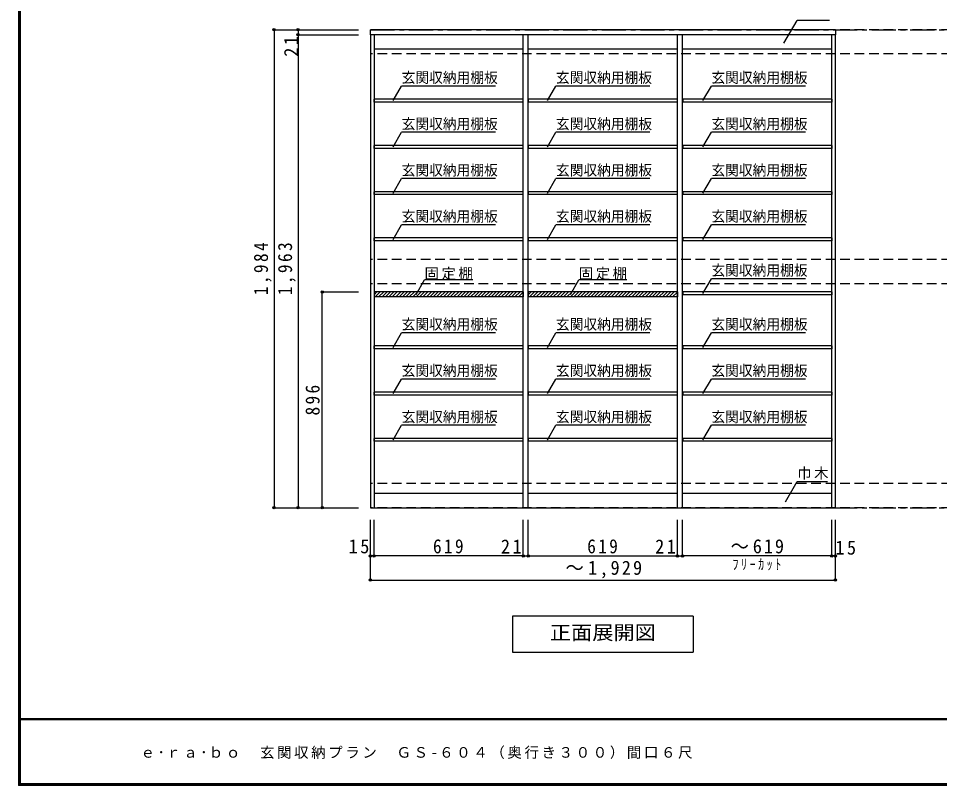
# Model space of a CAD drawing. Units: millimetres at full size, sheet at 1:20; details may follow other scales. Extents: x -3922 to 3878, y -2932 to 2722.
# Drawn here: x -3922 to -100, y -2864 to 320 of the extents above; entities that cross this region are included whole.
import ezdxf
from ezdxf.enums import TextEntityAlignment as Align

# ---------------------------------------------------------------- set-up
doc = ezdxf.new("R2010")
doc.units = ezdxf.units.MM
doc.header["$LTSCALE"] = 20
doc.header["$PDMODE"] = 32
doc.header["$PDSIZE"] = 10
doc.linetypes.add('CHAIN1', pattern=[8, 5, -1, 1, -1])
doc.linetypes.add('DASHED2', pattern=[3, 2, -1])
for name, color, linetype in [('0-2_本体', 2, 'Continuous'), ('0-3_固定棚', 3, 'Continuous'), ('0-4_可動棚', 2, 'Continuous'), ('0-7_桟木・巾木', 2, 'Continuous'), ('0-A_文字', 7, 'Continuous'), ('0-B_寸法', 7, 'Continuous'), ('0-C_ハッチ', 4, 'Continuous'), ('F-1_枠', 6, 'Continuous'), ('F-A_文字', 7, 'Continuous')]:
    doc.layers.add(name, color=color, linetype=linetype)
doc.styles.add('ＭＳ ゴシック', font='')
doc.styles.get('ＭＳ ゴシック').set_extended_font_data('MS Gothic')

msp = doc.modelspace()

# ---------------------------------------------------------------- linework, layer by layer
at = {"layer": '0-2_本体', "color": 3}
for p, q in [((-2461.53, 251.73), (-2461.53, 272.73)), ((-532.53, 272.73), (-2461.53, 272.73)), ((-532.53, 272.73), (-532.53, 251.73)), ((-2461.53, 251.73), (-2461.53, -1711.27)), ((-532.53, 251.73), (-2461.53, 251.73)), ((-2446.53, 251.73), (-2446.53, -1711.27)), ((-1827.53, -1711.27), (-1827.53, 251.73)), ((-1806.53, -1711.27), (-1806.53, 251.73)), ((-1187.53, -1711.27), (-1187.53, 251.73)), ((-1166.53, -1711.27), (-1166.53, 251.73)), ((-547.53, -1711.27), (-547.53, 251.73)), ((-532.53, -1711.27), (-532.53, 251.73)), ((-2461.53, -1711.27), (-532.53, -1711.27))]:
    msp.add_line(p, q, dxfattribs=at)
at = {"layer": '0-3_固定棚'}
for p, q in [((-2446.53, -815.27), (-2446.53, -836.27)), ((-1827.53, -815.27), (-2446.53, -815.27)), ((-1827.53, -836.27), (-2446.53, -836.27)), ((-1827.53, -815.27), (-1827.53, -836.27)), ((-1806.53, -815.27), (-1806.53, -836.27)), ((-1187.53, -815.27), (-1806.53, -815.27)), ((-1187.53, -836.27), (-1806.53, -836.27)), ((-1187.53, -815.27), (-1187.53, -836.27))]:
    msp.add_line(p, q, dxfattribs=at)
at = {"layer": '0-4_可動棚', "color": 3}
for p, q in [((-2445.53, -27.57), (-2445.53, -15.57)), ((-1828.53, -15.57), (-2445.53, -15.57)), ((-1828.53, -27.57), (-2445.53, -27.57)), ((-1828.53, -15.57), (-1828.53, -27.57)), ((-1805.53, -27.57), (-1805.53, -15.57)), ((-1188.53, -15.57), (-1805.53, -15.57)), ((-1188.53, -27.57), (-1805.53, -27.57)), ((-1188.53, -15.57), (-1188.53, -27.57)), ((-1164.53, -27.57), (-1164.53, -15.57)), ((-547.53, -15.57), (-1164.53, -15.57)), ((-547.53, -27.57), (-1164.53, -27.57)), ((-547.53, -15.57), (-547.53, -27.57)), ((-2445.53, -219.57), (-2445.53, -207.57)), ((-1828.53, -207.57), (-2445.53, -207.57)), ((-1828.53, -219.57), (-2445.53, -219.57)), ((-1828.53, -207.57), (-1828.53, -219.57)), ((-1805.53, -219.57), (-1805.53, -207.57)), ((-1188.53, -207.57), (-1805.53, -207.57)), ((-1188.53, -219.57), (-1805.53, -219.57)), ((-1188.53, -207.57), (-1188.53, -219.57)), ((-1164.53, -219.57), (-1164.53, -207.57)), ((-547.53, -207.57), (-1164.53, -207.57)), ((-547.53, -219.57), (-1164.53, -219.57)), ((-547.53, -207.57), (-547.53, -219.57)), ((-2445.53, -411.57), (-2445.53, -399.57)), ((-1828.53, -399.57), (-2445.53, -399.57)), ((-1828.53, -411.57), (-2445.53, -411.57)), ((-1828.53, -399.57), (-1828.53, -411.57)), ((-1805.53, -411.57), (-1805.53, -399.57)), ((-1188.53, -399.57), (-1805.53, -399.57)), ((-1188.53, -411.57), (-1805.53, -411.57)), ((-1188.53, -399.57), (-1188.53, -411.57)), ((-1164.53, -411.57), (-1164.53, -399.57)), ((-547.53, -399.57), (-1164.53, -399.57)), ((-547.53, -411.57), (-1164.53, -411.57)), ((-547.53, -399.57), (-547.53, -411.57)), ((-2445.53, -603.57), (-2445.53, -591.57)), ((-1828.53, -591.57), (-2445.53, -591.57)), ((-1828.53, -603.57), (-2445.53, -603.57)), ((-1828.53, -591.57), (-1828.53, -603.57)), ((-1805.53, -603.57), (-1805.53, -591.57)), ((-1188.53, -591.57), (-1805.53, -591.57)), ((-1188.53, -603.57), (-1805.53, -603.57)), ((-1188.53, -591.57), (-1188.53, -603.57)), ((-1164.53, -603.57), (-1164.53, -591.57)), ((-547.53, -591.57), (-1164.53, -591.57)), ((-547.53, -603.57), (-1164.53, -603.57)), ((-547.53, -591.57), (-547.53, -603.57)), ((-1164.53, -827.57), (-1164.53, -815.57)), ((-547.53, -815.57), (-1164.53, -815.57)), ((-547.53, -827.57), (-1164.53, -827.57)), ((-547.53, -815.57), (-547.53, -827.57)), ((-2445.53, -1051.57), (-2445.53, -1039.57)), ((-1828.53, -1039.57), (-2445.53, -1039.57)), ((-1828.53, -1051.57), (-2445.53, -1051.57)), ((-1828.53, -1039.57), (-1828.53, -1051.57)), ((-1805.53, -1051.57), (-1805.53, -1039.57)), ((-1188.53, -1039.57), (-1805.53, -1039.57)), ((-1188.53, -1051.57), (-1805.53, -1051.57)), ((-1188.53, -1039.57), (-1188.53, -1051.57)), ((-1164.53, -1051.57), (-1164.53, -1039.57)), ((-547.53, -1039.57), (-1164.53, -1039.57)), ((-547.53, -1051.57), (-1164.53, -1051.57)), ((-547.53, -1039.57), (-547.53, -1051.57)), ((-2445.53, -1243.57), (-2445.53, -1231.57)), ((-1828.53, -1231.57), (-2445.53, -1231.57)), ((-1828.53, -1243.57), (-2445.53, -1243.57)), ((-1828.53, -1231.57), (-1828.53, -1243.57)), ((-1805.53, -1243.57), (-1805.53, -1231.57)), ((-1188.53, -1231.57), (-1805.53, -1231.57)), ((-1188.53, -1243.57), (-1805.53, -1243.57)), ((-1188.53, -1231.57), (-1188.53, -1243.57)), ((-1164.53, -1243.57), (-1164.53, -1231.57)), ((-547.53, -1231.57), (-1164.53, -1231.57)), ((-547.53, -1243.57), (-1164.53, -1243.57)), ((-547.53, -1231.57), (-547.53, -1243.57)), ((-2445.53, -1435.57), (-2445.53, -1423.57)), ((-1828.53, -1423.57), (-2445.53, -1423.57)), ((-1828.53, -1435.57), (-2445.53, -1435.57)), ((-1828.53, -1423.57), (-1828.53, -1435.57)), ((-1805.53, -1435.57), (-1805.53, -1423.57)), ((-1188.53, -1423.57), (-1805.53, -1423.57)), ((-1188.53, -1435.57), (-1805.53, -1435.57)), ((-1188.53, -1423.57), (-1188.53, -1435.57)), ((-1164.53, -1435.57), (-1164.53, -1423.57)), ((-547.53, -1423.57), (-1164.53, -1423.57)), ((-547.53, -1435.57), (-1164.53, -1435.57)), ((-547.53, -1423.57), (-547.53, -1435.57))]:
    msp.add_line(p, q, dxfattribs=at)
at = {"layer": '0-7_桟木・巾木', "color": 7}
for p, q in [((-1827.53, 191.73), (-2446.53, 191.73)), ((-1187.53, 191.73), (-1806.53, 191.73)), ((-547.53, 191.73), (-1166.53, 191.73)), ((-2446.53, -1651.27), (-1827.53, -1651.27)), ((-1806.53, -1651.27), (-1187.53, -1651.27)), ((-1166.53, -1651.27), (-547.53, -1651.27))]:
    msp.add_line(p, q, dxfattribs=at)
at = {"layer": '0-A_文字', "linetype": 'CHAIN1'}
for p, q in [((-2461.53, 272.73), (2467.47, 272.73)), ((-2461.53, -1711.27), (2467.47, -1711.27))]:
    msp.add_line(p, q, dxfattribs=at)
at = {"layer": '0-A_文字'}
for p, q in [((-2367.05, -21.57), (-2332.03, 39.09)), ((-1942.03, 39.09), (-2332.03, 39.09)), ((-1727.05, -21.57), (-1692.03, 39.09)), ((-1302.03, 39.09), (-1692.03, 39.09)), ((-1081.73, -21.57), (-1046.71, 39.09)), ((-656.71, 39.09), (-1046.71, 39.09)), ((-2367.05, -213.57), (-2332.03, -152.91)), ((-1942.03, -152.91), (-2332.03, -152.91)), ((-1727.05, -213.57), (-1692.03, -152.91)), ((-1302.03, -152.91), (-1692.03, -152.91)), ((-1081.73, -213.57), (-1046.71, -152.91)), ((-656.71, -152.91), (-1046.71, -152.91)), ((-2367.05, -405.57), (-2332.03, -344.91)), ((-1942.03, -344.91), (-2332.03, -344.91)), ((-1727.05, -405.57), (-1692.03, -344.91)), ((-1302.03, -344.91), (-1692.03, -344.91)), ((-1081.73, -405.57), (-1046.71, -344.91)), ((-656.71, -344.91), (-1046.71, -344.91)), ((-2367.05, -597.57), (-2332.03, -536.91)), ((-1942.03, -536.91), (-2332.03, -536.91)), ((-1727.05, -597.57), (-1692.03, -536.91)), ((-1302.03, -536.91), (-1692.03, -536.91)), ((-1081.73, -597.57), (-1046.71, -536.91)), ((-656.71, -536.91), (-1046.71, -536.91)), ((-1081.73, -821.57), (-1046.71, -760.91)), ((-656.71, -760.91), (-1046.71, -760.91)), ((-2272.05, -826.33), (-2237.03, -765.68)), ((-2037.03, -765.68), (-2237.03, -765.68)), ((-1632.05, -826.33), (-1597.03, -765.68)), ((-1397.03, -765.68), (-1597.03, -765.68)), ((-2367.05, -1045.57), (-2332.03, -984.91)), ((-1942.03, -984.91), (-2332.03, -984.91)), ((-1727.05, -1045.57), (-1692.03, -984.91)), ((-1302.03, -984.91), (-1692.03, -984.91)), ((-1081.73, -1045.57), (-1046.71, -984.91)), ((-656.71, -984.91), (-1046.71, -984.91)), ((-2367.05, -1237.57), (-2332.03, -1176.91)), ((-1942.03, -1176.91), (-2332.03, -1176.91)), ((-1727.05, -1237.57), (-1692.03, -1176.91)), ((-1302.03, -1176.91), (-1692.03, -1176.91)), ((-1081.73, -1237.57), (-1046.71, -1176.91)), ((-656.71, -1176.91), (-1046.71, -1176.91)), ((-2367.05, -1429.57), (-2332.03, -1368.91)), ((-1942.03, -1368.91), (-2332.03, -1368.91)), ((-1727.05, -1429.57), (-1692.03, -1368.91)), ((-1302.03, -1368.91), (-1692.03, -1368.91)), ((-1081.73, -1429.57), (-1046.71, -1368.91)), ((-656.71, -1368.91), (-1046.71, -1368.91)), ((-739.87, -1686.83), (-691.12, -1602.39)), ((-691.12, -1602.39), (-565.09, -1602.39)), ((-1122.03, -2161.27), (-1122.03, -2311.27)), ((-1872.03, -2311.27), (-1122.03, -2311.27))]:
    msp.add_line(p, q, dxfattribs=at)
msp.add_lwpolyline([(-1122.03, -2161.27), (-1872.03, -2161.27), (-1872.03, -2311.27)], dxfattribs=at)
at = {"layer": '0-B_寸法'}
for p in [(-745.94, 216.5), (-556.53, 311.47)]:
    msp.add_line(p, (-691.12, 311.47), dxfattribs=at)
at = {"layer": '0-B_寸法', "color": 4}
for p, q in [((-2861.53, 272.73), (-2861.53, -1711.27)), ((-2861.53, 272.73), (-2761.53, 272.73)), ((-2761.53, 272.73), (-2761.53, 251.73)), ((-2761.53, 272.73), (-2511.53, 272.73)), ((-2761.53, 251.73), (-2761.53, -1711.27)), ((-2761.53, 251.73), (-2511.53, 251.73)), ((-2661.53, -815.27), (-2511.53, -815.27)), ((-2661.53, -1711.27), (-2661.53, -815.27)), ((-2861.53, -1711.27), (-2761.53, -1711.27)), ((-2761.53, -1711.27), (-2511.53, -1711.27)), ((-2461.53, -1911.27), (-2461.53, -1761.27)), ((-2446.53, -1911.27), (-2446.53, -1761.27)), ((-1827.53, -1911.27), (-1827.53, -1761.27)), ((-1806.53, -1911.27), (-1806.53, -1761.27)), ((-1187.53, -1911.27), (-1187.53, -1761.27)), ((-1166.53, -1911.27), (-1166.53, -1761.27)), ((-547.53, -1911.27), (-547.53, -1761.27)), ((-532.53, -1911.27), (-532.53, -1761.27)), ((-2446.53, -1911.27), (-2461.53, -1911.27)), ((-2461.53, -2011.27), (-2461.53, -1911.27)), ((-1827.53, -1911.27), (-2446.53, -1911.27)), ((-1827.53, -1911.27), (-1806.53, -1911.27)), ((-1806.53, -1911.27), (-1187.53, -1911.27)), ((-1187.53, -1911.27), (-1166.53, -1911.27)), ((-547.53, -1911.27), (-1166.53, -1911.27)), ((-532.53, -1911.27), (-547.53, -1911.27)), ((-532.53, -2011.27), (-532.53, -1911.27)), ((-2461.53, -2011.27), (-532.53, -2011.27))]:
    msp.add_line(p, q, dxfattribs=at)
at = {"layer": '0-B_寸法', "color": 4, "linetype": 'DASHED2'}
for p, q in [((2467.47, 272.73), (-2461.53, 272.73)), ((2467.47, 172.73), (-2461.53, 172.73)), ((2467.47, -681.27), (-2461.53, -681.27)), ((2467.47, -781.27), (-2461.53, -781.27)), ((2467.47, -1611.27), (-2461.53, -1611.27)), ((2467.47, -1711.27), (-2461.53, -1711.27))]:
    msp.add_line(p, q, dxfattribs=at)
at = {"layer": '0-B_寸法'}
for p in [(-2861.53, 272.73), (-2761.53, 272.73), (-2761.53, 251.73), (-2661.53, -815.27), (-2861.53, -1711.27), (-2761.53, -1711.27), (-2661.53, -1711.27), (-2461.53, -1911.27), (-2446.53, -1911.27), (-1827.53, -1911.27), (-1806.53, -1911.27), (-1187.53, -1911.27), (-1166.53, -1911.27), (-547.53, -1911.27), (-532.53, -1911.27), (-2461.53, -2011.27), (-532.53, -2011.27)]:
    msp.add_point(p, dxfattribs=at)
at = {"layer": '0-C_ハッチ'}
for p, q in [((-2446.53, -827.01), (-2434.79, -815.27)), ((-2441.65, -836.27), (-2420.65, -815.27)), ((-2427.5, -836.27), (-2406.5, -815.27)), ((-2413.36, -836.27), (-2392.36, -815.27)), ((-2399.22, -836.27), (-2378.22, -815.27)), ((-2385.08, -836.27), (-2364.08, -815.27)), ((-2370.94, -836.27), (-2349.94, -815.27)), ((-2356.79, -836.27), (-2335.79, -815.27)), ((-2342.65, -836.27), (-2321.65, -815.27)), ((-2328.51, -836.27), (-2307.51, -815.27)), ((-2314.37, -836.27), (-2293.37, -815.27)), ((-2300.22, -836.27), (-2279.22, -815.27)), ((-2286.08, -836.27), (-2265.08, -815.27)), ((-2271.94, -836.27), (-2250.94, -815.27)), ((-2257.8, -836.27), (-2236.8, -815.27)), ((-2243.66, -836.27), (-2222.66, -815.27)), ((-2229.51, -836.27), (-2208.51, -815.27)), ((-2215.37, -836.27), (-2194.37, -815.27)), ((-2201.23, -836.27), (-2180.23, -815.27)), ((-2187.09, -836.27), (-2166.09, -815.27)), ((-2172.95, -836.27), (-2151.95, -815.27)), ((-2158.8, -836.27), (-2137.8, -815.27)), ((-2144.66, -836.27), (-2123.66, -815.27)), ((-2130.52, -836.27), (-2109.52, -815.27)), ((-2116.38, -836.27), (-2095.38, -815.27)), ((-2102.23, -836.27), (-2081.23, -815.27)), ((-2088.09, -836.27), (-2067.09, -815.27)), ((-2073.95, -836.27), (-2052.95, -815.27)), ((-2059.81, -836.27), (-2038.81, -815.27)), ((-2045.67, -836.27), (-2024.67, -815.27)), ((-2031.52, -836.27), (-2010.52, -815.27)), ((-2017.38, -836.27), (-1996.38, -815.27)), ((-2003.24, -836.27), (-1982.24, -815.27)), ((-1989.1, -836.27), (-1968.1, -815.27)), ((-1974.96, -836.27), (-1953.96, -815.27)), ((-1960.81, -836.27), (-1939.81, -815.27)), ((-1946.67, -836.27), (-1925.67, -815.27)), ((-1932.53, -836.27), (-1911.53, -815.27)), ((-1918.39, -836.27), (-1897.39, -815.27)), ((-1904.25, -836.27), (-1883.25, -815.27)), ((-1890.1, -836.27), (-1869.1, -815.27)), ((-1875.96, -836.27), (-1854.96, -815.27)), ((-1861.82, -836.27), (-1840.82, -815.27)), ((-1847.68, -836.27), (-1827.53, -816.12)), ((-1833.53, -836.27), (-1827.53, -830.26)), ((-1806.53, -827.01), (-1794.79, -815.27)), ((-1801.65, -836.27), (-1780.65, -815.27)), ((-1787.5, -836.27), (-1766.5, -815.27)), ((-1773.36, -836.27), (-1752.36, -815.27)), ((-1759.22, -836.27), (-1738.22, -815.27)), ((-1745.08, -836.27), (-1724.08, -815.27)), ((-1730.94, -836.27), (-1709.94, -815.27)), ((-1716.79, -836.27), (-1695.79, -815.27)), ((-1702.65, -836.27), (-1681.65, -815.27)), ((-1688.51, -836.27), (-1667.51, -815.27)), ((-1674.37, -836.27), (-1653.37, -815.27)), ((-1660.22, -836.27), (-1639.22, -815.27)), ((-1646.08, -836.27), (-1625.08, -815.27)), ((-1631.94, -836.27), (-1610.94, -815.27)), ((-1617.8, -836.27), (-1596.8, -815.27)), ((-1603.66, -836.27), (-1582.66, -815.27)), ((-1589.51, -836.27), (-1568.51, -815.27)), ((-1575.37, -836.27), (-1554.37, -815.27)), ((-1561.23, -836.27), (-1540.23, -815.27)), ((-1547.09, -836.27), (-1526.09, -815.27)), ((-1532.95, -836.27), (-1511.95, -815.27)), ((-1518.8, -836.27), (-1497.8, -815.27)), ((-1504.66, -836.27), (-1483.66, -815.27)), ((-1490.52, -836.27), (-1469.52, -815.27)), ((-1476.38, -836.27), (-1455.38, -815.27)), ((-1462.23, -836.27), (-1441.23, -815.27)), ((-1448.09, -836.27), (-1427.09, -815.27)), ((-1433.95, -836.27), (-1412.95, -815.27)), ((-1419.81, -836.27), (-1398.81, -815.27)), ((-1405.67, -836.27), (-1384.67, -815.27)), ((-1391.52, -836.27), (-1370.52, -815.27)), ((-1377.38, -836.27), (-1356.38, -815.27)), ((-1363.24, -836.27), (-1342.24, -815.27)), ((-1349.1, -836.27), (-1328.1, -815.27)), ((-1334.96, -836.27), (-1313.96, -815.27)), ((-1320.81, -836.27), (-1299.81, -815.27)), ((-1306.67, -836.27), (-1285.67, -815.27)), ((-1292.53, -836.27), (-1271.53, -815.27)), ((-1278.39, -836.27), (-1257.39, -815.27)), ((-1264.25, -836.27), (-1243.25, -815.27)), ((-1250.1, -836.27), (-1229.1, -815.27)), ((-1235.96, -836.27), (-1214.96, -815.27)), ((-1221.82, -836.27), (-1200.82, -815.27)), ((-1207.68, -836.27), (-1187.53, -816.12)), ((-1193.53, -836.27), (-1187.53, -830.26))]:
    msp.add_line(p, q, dxfattribs=at)
at = {"layer": 'F-1_枠'}
for p, q in [((-3922.03, 2722.29), (-3922.03, -2864.37)), ((-3918.7, 2722.29), (-3918.7, -2864.37)), ((-3915.36, 2722.29), (-3915.36, -2864.37)), ((3877.97, -2587.71), (-3922.03, -2587.71)), ((3877.97, -2591.04), (-3922.03, -2591.04)), ((3877.97, -2857.71), (-3922.03, -2857.71)), ((3877.97, -2861.04), (-3922.03, -2861.04)), ((3877.97, -2864.37), (-3922.03, -2864.37))]:
    msp.add_line(p, q, dxfattribs=at)

# ---------------------------------------------------------------- texts
at = {"layer": '0-A_文字', "style": 'ＭＳ ゴシック'}
for s, height, width, p in [('玄関収納用棚板', 43.99, 0.95, (-2332.03, 39.09)), ('玄関収納用棚板', 43.99, 0.95, (-1692.03, 39.09)), ('玄関収納用棚板', 43.99, 0.95, (-1046.71, 39.09)), ('玄関収納用棚板', 43.99, 0.95, (-2332.03, -152.91)), ('玄関収納用棚板', 43.99, 0.95, (-1692.03, -152.91)), ('玄関収納用棚板', 43.99, 0.95, (-1046.71, -152.91)), ('玄関収納用棚板', 43.99, 0.95, (-2332.03, -344.91)), ('玄関収納用棚板', 43.99, 0.95, (-1692.03, -344.91)), ('玄関収納用棚板', 43.99, 0.95, (-1046.71, -344.91)), ('玄関収納用棚板', 43.99, 0.95, (-2332.03, -536.91)), ('玄関収納用棚板', 43.99, 0.95, (-1692.03, -536.91)), ('玄関収納用棚板', 43.99, 0.95, (-1046.71, -536.91)), ('玄関収納用棚板', 43.99, 0.95, (-1046.71, -760.91)), ('玄関収納用棚板', 43.99, 0.95, (-2332.03, -984.91)), ('玄関収納用棚板', 43.99, 0.95, (-1692.03, -984.91)), ('玄関収納用棚板', 43.99, 0.95, (-1046.71, -984.91)), ('玄関収納用棚板', 43.99, 0.95, (-2332.03, -1176.91)), ('玄関収納用棚板', 43.99, 0.95, (-1692.03, -1176.91)), ('玄関収納用棚板', 43.99, 0.95, (-1046.71, -1176.91)), ('玄関収納用棚板', 43.99, 0.95, (-2332.03, -1368.91)), ('玄関収納用棚板', 43.99, 0.95, (-1692.03, -1368.91)), ('玄関収納用棚板', 43.99, 0.95, (-1046.71, -1368.91)), ('正面展開図', 58.65, 1.1, (-1717.03, -2276.27))]:
    msp.add_text(s, height=height, dxfattribs=dict(at, width=width)).set_placement(p, align=Align.BOTTOM_LEFT)
at = {"layer": '0-A_文字', "char_height": 43.99, "attachment_point": 7, "style": 'ＭＳ ゴシック'}
for s, insert in [('\\T1.17;固定棚', (-2237.03, -765.68)), ('\\T1.17;固定棚', (-1597.03, -765.68)), ('\\T1.17;巾木', (-691.12, -1595.28)), ('\\T1.39;\\W0.85;ﾌﾘｰｶｯﾄ', (-959.53, -1971.27))]:
    msp.add_mtext(s, dxfattribs=dict(at, insert=insert))
at = {"layer": '0-B_寸法', "char_height": 58.65, "attachment_point": 7, "rotation": 90, "style": 'ＭＳ ゴシック'}
for s, insert in [('\\T1.27;\\W0.95;21', (-2761.53, 160.62)), ('\\T1.28;\\W0.9;1,984', (-2871.53, -829.27)), ('\\T1.28;\\W0.9;1,963', (-2771.53, -829.27)), ('\\T1.27;\\W0.9;896', (-2671.53, -1328.27))]:
    msp.add_mtext(s, dxfattribs=dict(at, insert=insert))
at = {"layer": '0-B_寸法', "char_height": 58.65, "attachment_point": 7, "style": 'ＭＳ ゴシック'}
for s, insert in [('\\T1.27;\\W0.95;15', (-2551.96, -1901.27)), ('\\T1.27;\\W0.9;619', (-2202.03, -1901.27)), ('\\T1.27;\\W0.95;21', (-1920.12, -1901.27)), ('\\T1.27;\\W0.9;619', (-1562.03, -1901.27)), ('\\T1.27;\\W0.95;21', (-1280.12, -1901.27)), ('\\T1.21;\\W0.95;～619', (-967.03, -1901.27)), ('\\T1.27;\\W0.95;15', (-532.53, -1906.7)), ('\\T1.23;\\W0.95;～1,929', (-1652.03, -2004.81))]:
    msp.add_mtext(s, dxfattribs=dict(at, insert=insert))
at = {"layer": 'F-A_文字', "insert": (-3415.36, -2754.37), "char_height": 43.99, "attachment_point": 7, "style": 'ＭＳ ゴシック'}
msp.add_mtext('\\T1.18;ｅ･ｒａ･ｂｏ\u3000玄関収納プラン\u3000ＧＳ-６０４（奥行き３００）間口６尺', dxfattribs=at)

doc.saveas('drawing.dxf')
